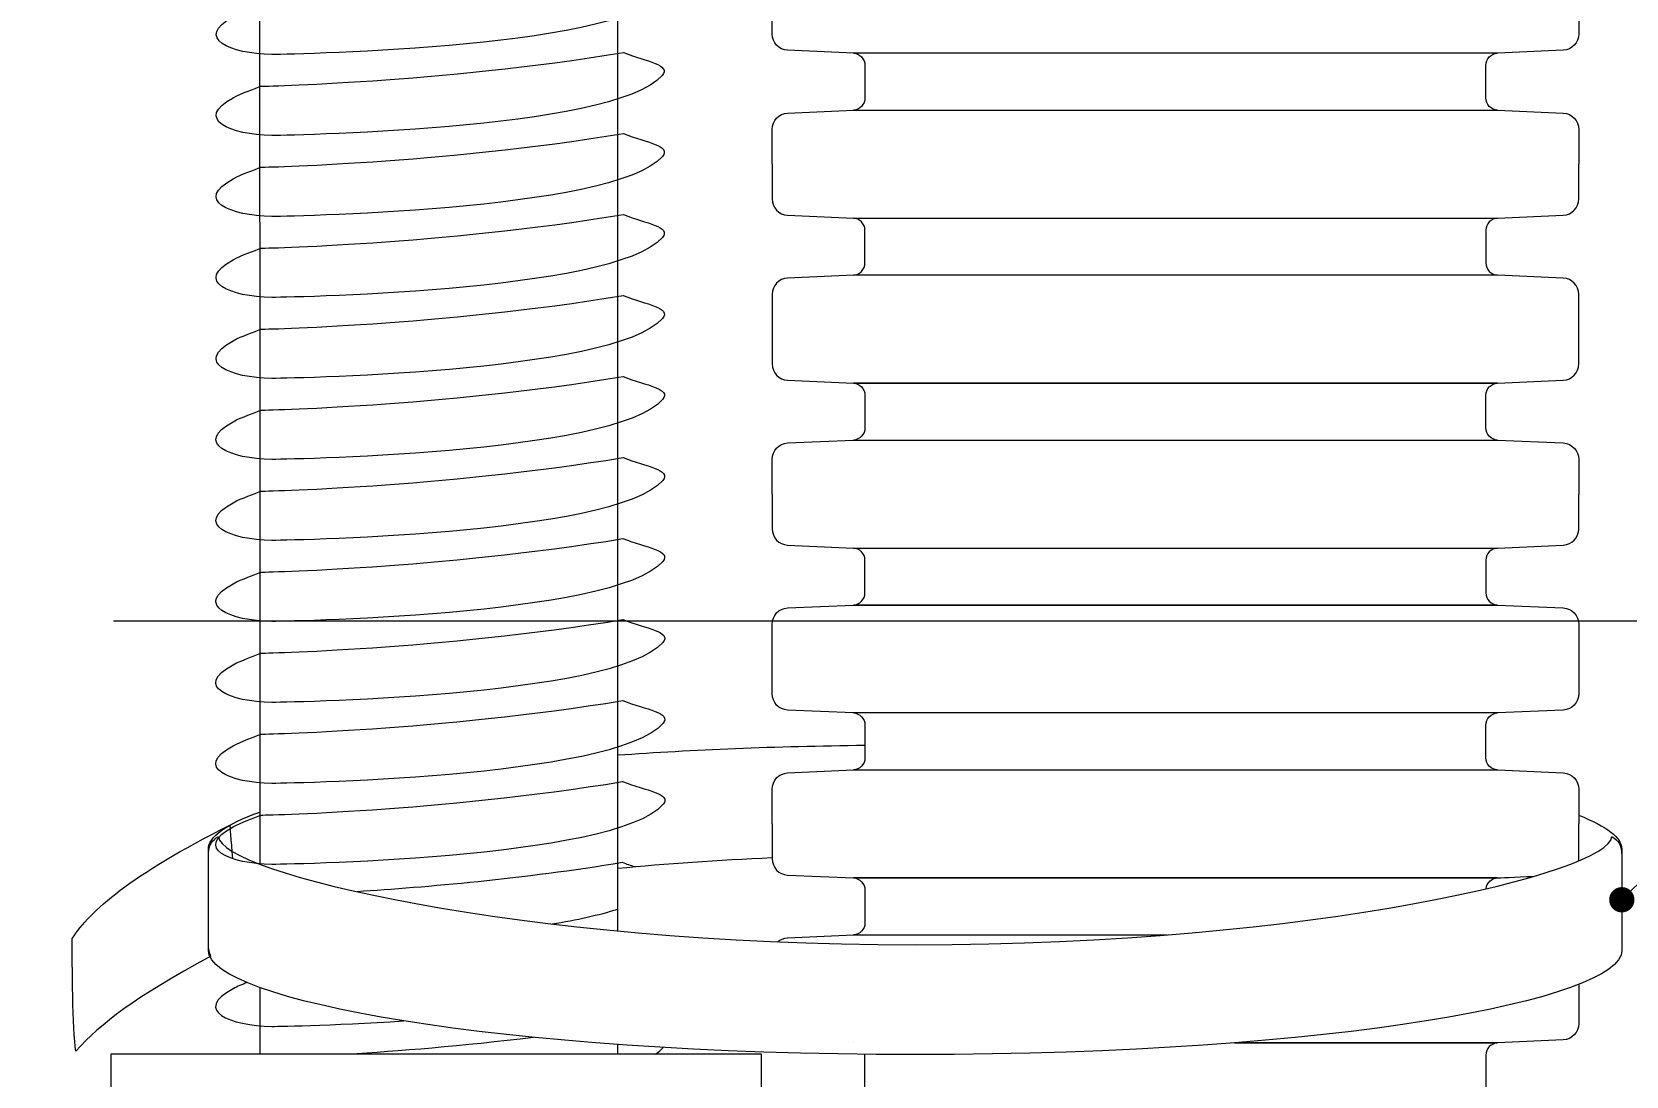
# Model space of a CAD drawing. Header units: millimetres. Extents: x -352922 to 707789, y -273589 to 355472.
# Drawn here: x 518866 to 522010, y -162361 to -160300 of the extents above; entities that cross this region are included whole.
import ezdxf
from ezdxf import colors
from ezdxf.entities.mleader import LeaderData, LeaderLine
from ezdxf.math import Vec2, Vec3

# ---------------------------------------------------------------- set-up
doc = ezdxf.new("R2010")
doc.units = ezdxf.units.MM
doc.header["$LTSCALE"] = 0.5
doc.layers.get('0').update_dxf_attribs({"lineweight": 18})
doc.layers.get('Defpoints').update_dxf_attribs({"color": 4, "lineweight": 140})
doc.styles.add('BDG_T_R', font='GOST Common.ttf')
doc.styles.add('ISOCPEUR', font='isocpeui.ttf', dxfattribs={"height": 250})
doc.dimstyles.new('BDG_D_1-1', dxfattribs={"dimtxt": 2.5, "dimasz": 2, "dimexe": 1, "dimexo": 0.5, "dimgap": 0.5, "dimtad": 1, "dimdec": 4, "dimdsep": 46, "dimtxsty": 'BDG_T_R', "dimblk": 'ARCHTICK', "dimcen": 0, "dimclrd": 256, "dimclre": 256, "dimclrt": 256, "dimadec": 4, "dimazin": 2, "dimtfac": 1, "dimtdec": 4, "dimtofl": 0, "dimtmove": 1, "dimatfit": 3, "dimfxl": 1, "dimtolj": 1, "dimtzin": 0, "dimlwd": -1, "dimlwe": -1, "dimarcsym": 0})

# ---------------------------------------------------------------- blocks, each defined once
blk = doc.blocks.new('_ArchTick')
at = {"color": 0, "linetype": 'ByBlock', "const_width": 0.15}
blk.add_lwpolyline([(-0.5, -0.5), (0.5, 0.5)], dxfattribs=at)
blk = doc.blocks.new('*D1003')
at = {"transparency": 16777216}
for p, q in [((528780.7, -154647.3), (530707.2, -154647.3)), ((530706.2, -154647.3), (530706.2, -168836.2)), ((519236.7, -168836.2), (530707.2, -168836.2))]:
    blk.add_line(p, q, dxfattribs=at)
at = {"layer": 'Defpoints', "color": 0, "transparency": 16777216}
for p in [(528780.2, -154647.3), (519236.2, -168836.2), (530706.2, -168836.2)]:
    blk.add_point(p, dxfattribs=at)
at = {"transparency": 16777216, "xscale": 200, "yscale": 200, "zscale": 200}
for p, rotation in [((530706.2, -154647.3), 90), ((530706.2, -168836.2), 270)]:
    blk.add_blockref('_ArchTick', p, dxfattribs=dict(at, rotation=rotation))
at = {"transparency": 16777216, "insert": (530531.1, -162041.8), "char_height": 250, "attachment_point": 5, "rotation": 90, "style": 'ISOCPEUR'}
blk.add_mtext('\\A1;Не более 1000 мм', dxfattribs=at)
blk = doc.blocks.new('*D1004')
at = {"transparency": 16777216}
for p, q in [((519164.5, -158496), (518268.8, -158496)), ((518269.8, -162640.6), (518269.8, -158496)), ((519164.5, -162640.6), (518268.8, -162640.6))]:
    blk.add_line(p, q, dxfattribs=at)
at = {"layer": 'Defpoints', "color": 0, "transparency": 16777216}
for p in [(518269.8, -158496), (519165, -158496), (519165, -162640.6)]:
    blk.add_point(p, dxfattribs=at)
at = {"transparency": 16777216, "xscale": 200, "yscale": 200, "zscale": 200}
for p, rotation in [((518269.8, -158496), 90), ((518269.8, -162640.6), 270)]:
    blk.add_blockref('_ArchTick', p, dxfattribs=dict(at, rotation=rotation))
at = {"transparency": 16777216, "insert": (518094.8, -160568.3), "char_height": 250, "attachment_point": 5, "rotation": 90, "style": 'ISOCPEUR'}
blk.add_mtext('\\A1;300 мм', dxfattribs=at)
blk = doc.blocks.new('_Dot')
at = {"color": 0, "linetype": 'ByBlock', "lineweight": -2}
blk.add_line((-0.5, 0), (-1, 0), dxfattribs=at)
at = {"color": 0, "linetype": 'ByBlock', "const_width": 0.5}
blk.add_lwpolyline([(-0.25, 0, 1), (0.25, 0, 1)], format="xyb", close=True, dxfattribs=at)

msp = doc.modelspace()

# ---------------------------------------------------------------- linework, layer by layer
at = {"transparency": 33554687}
msp.add_lwpolyline([(520305.0076, -162317.99237), (519021.37263, -162317.99237), (519021.37263, -162403.6979), (520305.0076, -162403.6979)], close=True, dxfattribs=at)
for points in [[(519314.41917, -158727.43065), (519314.73775, -159729.86692), (519315.08762, -160830.76527), (519315.44101, -161942.73692)], [(520021.19455, -162074.65428), (520021.3422, -160917.95972), (520021.48881, -159769.49685), (520021.62183, -158727.43065)], [(520021.23889, -161727.30386), (520168.33472, -161716.7561), (520331.87775, -161709.91623), (520508.74717, -161708.0445)], [(520325.80614, -161930.38565), (520218.50127, -161935.11329), (520116.56957, -161942.35666), (520021.21028, -161951.42756)], [(519891.65266, -162060.77624), (519940.10444, -162052.69042), (519984.55772, -162043.07705), (520021.20004, -162031.6511)], [(519315.51841, -162186.28908), (519315.53237, -162230.18466), (519315.54632, -162274.08754), (519315.56027, -162317.99237)], [(519855.05599, -162284.64581), (519714.6757, -162302.11499), (519585.51104, -162312.21219), (519488.98415, -162317.99237)], [(520021.16348, -162317.99237), (520021.1643, -162311.58628), (520021.16512, -162305.18024), (520021.16594, -162298.77425)], [(520095.88938, -162317.99237), (520101.86393, -162313.71161), (520106.90284, -162309.25709), (520110.91237, -162304.62181)], [(520485.92609, -162295.51691), (520485.92574, -162295.51691), (520485.92557, -162295.51691), (520485.92557, -162295.51691)]]:
    msp.add_open_spline(points, degree=3, dxfattribs=at)
for points, knots in [([(521886.16094, -160336.42891), (521886.16094, -160336.42891), (521756.47032, -160342.165), (521756.47032, -160342.165), (520485.92557, -160342.165), (520485.92557, -160342.165), (520356.23279, -160336.42891), (520356.23279, -160336.42891), (520339.21833, -160335.67099), (520325.80829, -160321.46859), (520325.80829, -160304.20866), (520325.80829, -160304.20866), (520325.80614, -160304.20866), (520325.80614, -160304.20866), (520325.80614, -160167.08525), (520325.80614, -160167.08525), (520325.80614, -160149.82101), (520339.21833, -160135.61861), (520356.23279, -160134.86499), (520356.23279, -160134.86499), (520485.92557, -160129.12891), (520485.92557, -160129.12891), (521756.47032, -160129.12891), (521756.47032, -160129.12891), (521886.16094, -160134.86499), (521886.16094, -160134.86499), (521903.17756, -160135.61861), (521916.58975, -160149.82101), (521916.58975, -160167.08525), (521916.58975, -160167.08525), (521916.58975, -160304.20866), (521916.58975, -160304.20866), (521916.58975, -160321.47289), (521903.17756, -160335.67099), (521886.16094, -160336.42461)], [0, 0, 0, 0, 0.0769230769, 0.0769230769, 0.1538461538, 0.1538461538, 0.2307692308, 0.2307692308, 0.2307692308, 0.3076923077, 0.3076923077, 0.3076923077, 0.3846153846, 0.3846153846, 0.4615384615, 0.4615384615, 0.4615384615, 0.5384615385, 0.5384615385, 0.5384615385, 0.6153846154, 0.6153846154, 0.6923076923, 0.6923076923, 0.7692307692, 0.7692307692, 0.7692307692, 0.8461538462, 0.8461538462, 0.8461538462, 0.9230769231, 0.9230769231, 0.9230769231, 1, 1, 1, 1]), ([(519317.081, -160247.56228), (519305.59291, -160252.40128), (519280.05926, -160260.82316), (519263.06725, -160270.1352), (519184.57627, -160312.88076), (519257.04093, -160343.49016), (519339.14544, -160344.81292), (519339.14544, -160344.81292), (520014.98043, -160336.68935), (520108.98886, -160226.12123), (520126.41397, -160205.6324), (520079.34948, -160198.82816), (520033.05322, -160181.05619), (519668.78283, -160240.86837), (519317.081, -160247.56228), (519317.081, -160247.56228)], [0, 0, 0, 0, 0.2, 0.2, 0.2, 0.4, 0.4, 0.4, 0.6, 0.6, 0.6, 0.8, 0.8, 0.8, 1, 1, 1, 1]), ([(519317.10664, -160407.40078), (519305.45302, -160412.34365), (519280.03631, -160420.70903), (519263.03942, -160430.01174), (519184.36021, -160472.80342), (519257.04093, -160503.33924), (519339.14544, -160504.66179), (519339.14544, -160504.66179), (520015.14529, -160496.53994), (520109.16078, -160385.97797), (520126.61768, -160365.45475), (520079.13913, -160358.70777), (520032.84287, -160340.93579), (519668.57257, -160400.74785), (519317.10664, -160407.40078), (519317.10664, -160407.40078)], [0, 0, 0, 0, 0.2, 0.2, 0.2, 0.4, 0.4, 0.4, 0.6, 0.6, 0.6, 0.8, 0.8, 0.8, 1, 1, 1, 1]), ([(521756.47032, -160454.68612), (521756.47032, -160454.68612), (520485.92557, -160454.68612), (520485.92557, -160454.68612), (520498.68749, -160454.12199), (520508.74717, -160443.46803), (520508.74717, -160430.52309), (520508.74717, -160430.52309), (520508.74717, -160366.33234), (520508.74717, -160366.33234), (520508.74717, -160353.38309), (520498.68749, -160342.72913), (520485.92557, -160342.16931), (520485.92557, -160342.16931), (521756.47032, -160342.16931), (521756.47032, -160342.16931), (521756.47032, -160342.165), (521756.47032, -160342.165), (521743.7084, -160342.73344), (521733.64872, -160353.38309), (521733.64872, -160366.33234), (521733.64872, -160366.33234), (521733.64872, -160430.52309), (521733.64872, -160430.52309), (521733.64872, -160443.46803), (521743.7084, -160454.12199), (521756.47032, -160454.68612)], [0, 0, 0, 0, 0.1111111111, 0.1111111111, 0.1111111111, 0.2222222222, 0.2222222222, 0.2222222222, 0.3333333333, 0.3333333333, 0.3333333333, 0.4444444444, 0.4444444444, 0.4444444444, 0.5555555556, 0.5555555556, 0.6666666667, 0.6666666667, 0.6666666667, 0.7777777778, 0.7777777778, 0.7777777778, 0.8888888889, 0.8888888889, 0.8888888889, 1, 1, 1, 1]), ([(520325.80614, -160561.20848), (520325.80614, -160561.20848), (520325.80614, -160492.64677), (520325.80614, -160492.64677), (520325.80614, -160475.38254), (520339.21833, -160461.18013), (520356.23279, -160460.42651), (520356.23279, -160460.42651), (520485.92557, -160454.68612), (520485.92557, -160454.68612), (521756.47032, -160454.68612), (521756.47032, -160454.68612), (521886.16094, -160460.42651), (521886.16094, -160460.42651), (521903.17756, -160461.18013), (521916.58975, -160475.38254), (521916.58975, -160492.64246), (521916.58975, -160492.64246), (521916.58975, -160492.64677), (521916.58975, -160492.64677), (521916.58975, -160561.20848), (521916.58975, -160561.20848)], [0, 0, 0, 0, 0.125, 0.125, 0.125, 0.25, 0.25, 0.25, 0.375, 0.375, 0.5, 0.5, 0.625, 0.625, 0.625, 0.75, 0.75, 0.75, 0.875, 0.875, 1, 1, 1, 1]), ([(519317.13228, -160567.23927), (519305.31312, -160572.28602), (519280.01336, -160580.5949), (519263.0116, -160589.88829), (519184.14414, -160632.72607), (519257.04093, -160663.18833), (519339.14544, -160664.51067), (519339.14544, -160664.51067), (520015.31016, -160656.39054), (520109.33271, -160545.83472), (520126.82139, -160525.27709), (520078.92878, -160518.58738), (520032.63252, -160500.81539), (519668.36231, -160560.62733), (519317.13228, -160567.23927), (519317.13228, -160567.23927)], [0, 0, 0, 0, 0.2, 0.2, 0.2, 0.4, 0.4, 0.4, 0.6, 0.6, 0.6, 0.8, 0.8, 0.8, 1, 1, 1, 1]), ([(520325.80614, -160561.20848), (520325.80614, -160561.20848), (520325.80614, -160629.77018), (520325.80614, -160629.77018), (520325.80614, -160647.03442), (520339.21833, -160661.23252), (520356.23279, -160661.98613), (520356.23279, -160661.98613), (520485.92557, -160667.72652), (520485.92557, -160667.72652), (521756.47032, -160667.72652), (521756.47032, -160667.72652), (521886.16094, -160661.98613), (521886.16094, -160661.98613), (521903.17756, -160661.23252), (521916.58975, -160647.03011), (521916.58975, -160629.77018), (521916.58975, -160629.77018), (521916.58975, -160561.20848), (521916.58975, -160561.20848)], [0, 0, 0, 0, 0.1428571429, 0.1428571429, 0.1428571429, 0.2857142857, 0.2857142857, 0.2857142857, 0.4285714286, 0.4285714286, 0.5714285714, 0.5714285714, 0.7142857143, 0.7142857143, 0.7142857143, 0.8571428571, 0.8571428571, 0.8571428571, 1, 1, 1, 1]), ([(519317.15792, -160727.07776), (519305.17322, -160732.22839), (519279.99041, -160740.48077), (519262.98377, -160749.76483), (519183.92808, -160792.64873), (519257.04093, -160823.03742), (519339.14544, -160824.35954), (519339.14544, -160824.35954), (520015.47502, -160816.24113), (520109.50463, -160705.69146), (520127.0251, -160685.09944), (520078.71843, -160678.46698), (520032.42218, -160660.69499), (519668.15205, -160720.50681), (519317.15792, -160727.07776), (519317.15792, -160727.07776)], [0, 0, 0, 0, 0.2, 0.2, 0.2, 0.4, 0.4, 0.4, 0.6, 0.6, 0.6, 0.8, 0.8, 0.8, 1, 1, 1, 1]), ([(521756.47032, -160667.72652), (521756.47032, -160667.72652), (520485.92557, -160667.72652), (520485.92557, -160667.72652), (520498.68749, -160668.29066), (520508.74717, -160678.94461), (520508.74717, -160691.89387), (520508.74717, -160691.89387), (520508.74717, -160756.08461), (520508.74717, -160756.08461), (520508.74717, -160769.02956), (520498.68749, -160779.68351), (520485.92557, -160780.24765), (520485.92557, -160780.24765), (521756.47032, -160780.24765), (521756.47032, -160780.24765), (521743.7084, -160779.68351), (521733.64872, -160769.02956), (521733.64872, -160756.08461), (521733.64872, -160756.08461), (521733.64872, -160691.89387), (521733.64872, -160691.89387), (521733.64872, -160678.94461), (521743.7084, -160668.29066), (521756.47032, -160667.72652)], [0, 0, 0, 0, 0.125, 0.125, 0.125, 0.25, 0.25, 0.25, 0.375, 0.375, 0.375, 0.5, 0.5, 0.5, 0.625, 0.625, 0.625, 0.75, 0.75, 0.75, 0.875, 0.875, 0.875, 1, 1, 1, 1]), ([(521886.16094, -160987.54335), (521886.16094, -160987.54335), (521756.47032, -160993.28374), (521756.47032, -160993.28374), (520485.92557, -160993.28374), (520485.92557, -160993.28374), (520356.23279, -160987.54335), (520356.23279, -160987.54335), (520339.21833, -160986.78973), (520325.80829, -160972.58733), (520325.80829, -160955.3274), (520325.80829, -160955.3274), (520325.80614, -160955.3274), (520325.80614, -160955.3274), (520325.80614, -160818.19968), (520325.80614, -160818.19968), (520325.80614, -160800.93545), (520339.21833, -160786.73735), (520356.23279, -160785.98373), (520356.23279, -160785.98373), (520485.92557, -160780.24334), (520485.92557, -160780.24334), (521756.47032, -160780.24334), (521756.47032, -160780.24334), (521886.16094, -160785.98373), (521886.16094, -160785.98373), (521903.17756, -160786.73735), (521916.58975, -160800.93975), (521916.58975, -160818.19968), (521916.58975, -160818.19968), (521916.58975, -160955.3274), (521916.58975, -160955.3274), (521916.58975, -160972.58733), (521903.17756, -160986.78973), (521886.16094, -160987.54335)], [0, 0, 0, 0, 0.0769230769, 0.0769230769, 0.1538461538, 0.1538461538, 0.2307692308, 0.2307692308, 0.2307692308, 0.3076923077, 0.3076923077, 0.3076923077, 0.3846153846, 0.3846153846, 0.4615384615, 0.4615384615, 0.4615384615, 0.5384615385, 0.5384615385, 0.5384615385, 0.6153846154, 0.6153846154, 0.6923076923, 0.6923076923, 0.7692307692, 0.7692307692, 0.7692307692, 0.8461538462, 0.8461538462, 0.8461538462, 0.9230769231, 0.9230769231, 0.9230769231, 1, 1, 1, 1]), ([(519317.18356, -160886.91625), (519305.03332, -160892.17076), (519279.96745, -160900.36663), (519262.95595, -160909.64137), (519183.71201, -160952.57138), (519257.04093, -160982.88651), (519339.14544, -160984.20841), (519339.14544, -160984.20841), (520015.63989, -160976.09173), (520109.67656, -160865.5482), (520127.22881, -160844.92179), (520078.50809, -160838.34659), (520032.21183, -160820.57459), (519667.94179, -160880.38629), (519317.18356, -160886.91625), (519317.18356, -160886.91625)], [0, 0, 0, 0, 0.2, 0.2, 0.2, 0.4, 0.4, 0.4, 0.6, 0.6, 0.6, 0.8, 0.8, 0.8, 1, 1, 1, 1]), ([(519317.20919, -161046.75474), (519304.89342, -161052.11313), (519279.9445, -161060.2525), (519262.92812, -161069.51792), (519183.49595, -161112.49403), (519257.04093, -161142.7356), (519339.14544, -161144.05729), (519339.14544, -161144.05729), (520015.80475, -161135.94232), (520109.84848, -161025.40494), (520127.43252, -161004.74414), (520078.29774, -160998.2262), (520032.00148, -160980.45418), (519667.73152, -161040.26577), (519317.20919, -161046.75474), (519317.20919, -161046.75474)], [0, 0, 0, 0, 0.2, 0.2, 0.2, 0.4, 0.4, 0.4, 0.6, 0.6, 0.6, 0.8, 0.8, 0.8, 1, 1, 1, 1]), ([(521756.47032, -161105.80486), (521756.47032, -161105.80486), (520485.92557, -161105.80486), (520485.92557, -161105.80486), (520498.68749, -161105.24073), (520508.74717, -161094.58677), (520508.74717, -161081.63752), (520508.74717, -161081.63752), (520508.74717, -161017.44678), (520508.74717, -161017.44678), (520508.74717, -161004.50183), (520498.68749, -160993.84787), (520485.92557, -160993.28374), (520485.92557, -160993.28374), (521756.47032, -160993.28374), (521756.47032, -160993.28374), (521743.7084, -160993.84787), (521733.64872, -161004.50183), (521733.64872, -161017.44678), (521733.64872, -161017.44678), (521733.64872, -161081.63752), (521733.64872, -161081.63752), (521733.64872, -161094.58677), (521743.7084, -161105.24073), (521756.47032, -161105.80486)], [0, 0, 0, 0, 0.125, 0.125, 0.125, 0.25, 0.25, 0.25, 0.375, 0.375, 0.375, 0.5, 0.5, 0.5, 0.625, 0.625, 0.625, 0.75, 0.75, 0.75, 0.875, 0.875, 0.875, 1, 1, 1, 1]), ([(520325.80614, -161212.32291), (520325.80614, -161212.32291), (520325.80614, -161143.7612), (520325.80614, -161143.7612), (520325.80614, -161126.49697), (520339.21833, -161112.29887), (520356.23279, -161111.54525), (520356.23279, -161111.54525), (520485.92557, -161105.80486), (520485.92557, -161105.80486), (521756.47032, -161105.80486), (521756.47032, -161105.80486), (521886.16094, -161111.54525), (521886.16094, -161111.54525), (521903.17756, -161112.29887), (521916.58975, -161126.50128), (521916.58975, -161143.7612), (521916.58975, -161143.7612), (521916.58975, -161212.32291), (521916.58975, -161212.32291)], [0, 0, 0, 0, 0.1428571429, 0.1428571429, 0.1428571429, 0.2857142857, 0.2857142857, 0.2857142857, 0.4285714286, 0.4285714286, 0.5714285714, 0.5714285714, 0.7142857143, 0.7142857143, 0.7142857143, 0.8571428571, 0.8571428571, 0.8571428571, 1, 1, 1, 1]), ([(519317.23483, -161206.59323), (519304.75352, -161212.05549), (519279.92155, -161220.13837), (519262.9003, -161229.39446), (519183.27988, -161272.41669), (519257.04093, -161302.58469), (519339.14544, -161303.90616), (519339.14544, -161303.90616), (520015.96962, -161295.79292), (520110.02041, -161185.26168), (520127.63623, -161164.56649), (520078.08739, -161158.10581), (520031.79113, -161140.33378), (519667.52126, -161200.14525), (519317.23483, -161206.59323), (519317.23483, -161206.59323)], [0, 0, 0, 0, 0.2, 0.2, 0.2, 0.4, 0.4, 0.4, 0.6, 0.6, 0.6, 0.8, 0.8, 0.8, 1, 1, 1, 1]), ([(520325.80614, -161212.32291), (520325.80614, -161212.32291), (520325.80614, -161280.88462), (520325.80614, -161280.88462), (520325.80614, -161298.14885), (520339.21833, -161312.35126), (520356.23279, -161313.10487), (520356.23279, -161313.10487), (520485.92557, -161318.84526), (520485.92557, -161318.84526), (521756.47032, -161318.84526), (521756.47032, -161318.84526), (521886.16094, -161313.10487), (521886.16094, -161313.10487), (521903.17756, -161312.35126), (521916.58975, -161298.14885), (521916.58975, -161280.88892), (521916.58975, -161280.88892), (521916.58975, -161280.88462), (521916.58975, -161280.88462), (521916.58975, -161212.32291), (521916.58975, -161212.32291)], [0, 0, 0, 0, 0.125, 0.125, 0.125, 0.25, 0.25, 0.25, 0.375, 0.375, 0.5, 0.5, 0.625, 0.625, 0.625, 0.75, 0.75, 0.75, 0.875, 0.875, 1, 1, 1, 1]), ([(519317.26047, -161366.43172), (519304.61362, -161371.99786), (519279.8986, -161380.02423), (519262.87247, -161389.271), (519183.06382, -161432.33934), (519257.04093, -161462.43378), (519339.14544, -161463.75503), (519339.14544, -161463.75503), (520016.13448, -161455.64351), (520110.19233, -161345.11843), (520127.83994, -161324.38884), (520077.87704, -161317.98542), (520031.58078, -161300.21338), (519667.311, -161360.02473), (519317.26047, -161366.43172), (519317.26047, -161366.43172)], [0, 0, 0, 0, 0.2, 0.2, 0.2, 0.4, 0.4, 0.4, 0.6, 0.6, 0.6, 0.8, 0.8, 0.8, 1, 1, 1, 1]), ([(521756.47032, -161318.84526), (521756.47032, -161318.84526), (520485.92557, -161318.84526), (520485.92557, -161318.84526), (520498.68749, -161319.4094), (520508.74717, -161330.06335), (520508.74717, -161343.0083), (520508.74717, -161343.0083), (520508.74717, -161407.19904), (520508.74717, -161407.19904), (520508.74717, -161420.1483), (520498.68749, -161430.80225), (520485.92557, -161431.36208), (520485.92557, -161431.36208), (521756.47032, -161431.36208), (521756.47032, -161431.36208), (521756.47032, -161431.36639), (521756.47032, -161431.36639), (521743.7084, -161430.79795), (521733.64872, -161420.1483), (521733.64872, -161407.19904), (521733.64872, -161407.19904), (521733.64872, -161343.0083), (521733.64872, -161343.0083), (521733.64872, -161330.06335), (521743.7084, -161319.4094), (521756.47032, -161318.84526)], [0, 0, 0, 0, 0.1111111111, 0.1111111111, 0.1111111111, 0.2222222222, 0.2222222222, 0.2222222222, 0.3333333333, 0.3333333333, 0.3333333333, 0.4444444444, 0.4444444444, 0.4444444444, 0.5555555556, 0.5555555556, 0.6666666667, 0.6666666667, 0.6666666667, 0.7777777778, 0.7777777778, 0.7777777778, 0.8888888889, 0.8888888889, 0.8888888889, 1, 1, 1, 1]), ([(521886.16094, -161638.66209), (521886.16094, -161638.66209), (521756.47032, -161644.39817), (521756.47032, -161644.39817), (520485.92557, -161644.39817), (520485.92557, -161644.39817), (520356.23279, -161638.66209), (520356.23279, -161638.66209), (520339.21833, -161637.90417), (520325.80829, -161623.70176), (520325.80829, -161606.44183), (520325.80829, -161606.44183), (520325.80614, -161606.44183), (520325.80614, -161606.44183), (520325.80614, -161469.31842), (520325.80614, -161469.31842), (520325.80614, -161452.05419), (520339.21833, -161437.85178), (520356.23279, -161437.09817), (520356.23279, -161437.09817), (520485.92557, -161431.36208), (520485.92557, -161431.36208), (521756.47032, -161431.36208), (521756.47032, -161431.36208), (521886.16094, -161437.09817), (521886.16094, -161437.09817), (521903.17756, -161437.85178), (521916.58975, -161452.05419), (521916.58975, -161469.31411), (521916.58975, -161469.31411), (521916.58975, -161469.31842), (521916.58975, -161469.31842), (521916.58975, -161606.44183), (521916.58975, -161606.44183), (521916.58975, -161623.70607), (521903.17756, -161637.90417), (521886.16094, -161638.65778)], [0, 0, 0, 0, 0.0714285714, 0.0714285714, 0.1428571429, 0.1428571429, 0.2142857143, 0.2142857143, 0.2142857143, 0.2857142857, 0.2857142857, 0.2857142857, 0.3571428571, 0.3571428571, 0.4285714286, 0.4285714286, 0.4285714286, 0.5, 0.5, 0.5, 0.5714285714, 0.5714285714, 0.6428571429, 0.6428571429, 0.7142857143, 0.7142857143, 0.7142857143, 0.7857142857, 0.7857142857, 0.7857142857, 0.8571428571, 0.8571428571, 0.9285714286, 0.9285714286, 0.9285714286, 1, 1, 1, 1]), ([(519317.28611, -161526.27021), (519304.47372, -161531.94023), (519279.87565, -161539.9101), (519262.84465, -161549.14755), (519182.84776, -161592.262), (519257.04093, -161622.28287), (519339.14544, -161623.60391), (519339.14544, -161623.60391), (520016.29935, -161615.49411), (520110.36426, -161504.97517), (520128.04365, -161484.21118), (520077.6667, -161477.86502), (520031.37044, -161460.09298), (519667.10074, -161519.9042), (519317.28611, -161526.27021), (519317.28611, -161526.27021)], [0, 0, 0, 0, 0.2, 0.2, 0.2, 0.4, 0.4, 0.4, 0.6, 0.6, 0.6, 0.8, 0.8, 0.8, 1, 1, 1, 1]), ([(519317.31175, -161686.10871), (519304.33382, -161691.8826), (519279.85269, -161699.79597), (519262.81682, -161709.02409), (519182.63169, -161752.18465), (519257.04093, -161782.13195), (519339.14544, -161783.45278), (519339.14544, -161783.45278), (520016.46422, -161775.3447), (520110.53618, -161664.83191), (520128.24736, -161644.03353), (520077.45635, -161637.74463), (520031.16009, -161619.97258), (519666.89048, -161679.78368), (519317.31175, -161686.10871), (519317.31175, -161686.10871)], [0, 0, 0, 0, 0.2, 0.2, 0.2, 0.4, 0.4, 0.4, 0.6, 0.6, 0.6, 0.8, 0.8, 0.8, 1, 1, 1, 1]), ([(521756.47032, -161756.9193), (521756.47032, -161756.9193), (520485.92557, -161756.9193), (520485.92557, -161756.9193), (520498.68749, -161756.35516), (520508.74717, -161745.70121), (520508.74717, -161732.75626), (520508.74717, -161732.75626), (520508.74717, -161668.56552), (520508.74717, -161668.56552), (520508.74717, -161655.61627), (520498.68749, -161644.96231), (520485.92557, -161644.40248), (520485.92557, -161644.40248), (521756.47032, -161644.40248), (521756.47032, -161644.40248), (521756.47032, -161644.39817), (521756.47032, -161644.39817), (521743.7084, -161644.96661), (521733.64872, -161655.61627), (521733.64872, -161668.56552), (521733.64872, -161668.56552), (521733.64872, -161732.75626), (521733.64872, -161732.75626), (521733.64872, -161732.75195), (521733.64872, -161732.75195), (521733.64872, -161745.70121), (521743.7084, -161756.35516), (521756.47032, -161756.9193)], [0, 0, 0, 0, 0.1, 0.1, 0.1, 0.2, 0.2, 0.2, 0.3, 0.3, 0.3, 0.4, 0.4, 0.4, 0.5, 0.5, 0.6, 0.6, 0.6, 0.7, 0.7, 0.7, 0.8, 0.8, 0.9, 0.9, 0.9, 1, 1, 1, 1]), ([(520325.80614, -161863.44165), (520325.80614, -161863.44165), (520325.80614, -161794.87994), (520325.80614, -161794.87994), (520325.80614, -161777.61571), (520339.21833, -161763.4133), (520356.23279, -161762.65969), (520356.23279, -161762.65969), (520485.92557, -161756.9193), (520485.92557, -161756.9193), (521756.47032, -161756.9193), (521756.47032, -161756.9193), (521886.16094, -161762.65969), (521886.16094, -161762.65969), (521903.17756, -161763.4133), (521916.58975, -161777.61571), (521916.58975, -161794.87564), (521916.58975, -161794.87564), (521916.58975, -161794.87994), (521916.58975, -161794.87994), (521916.58975, -161863.44165), (521916.58975, -161863.44165)], [0, 0, 0, 0, 0.125, 0.125, 0.125, 0.25, 0.25, 0.25, 0.375, 0.375, 0.5, 0.5, 0.625, 0.625, 0.625, 0.75, 0.75, 0.75, 0.875, 0.875, 1, 1, 1, 1]), ([(519317.33738, -161845.9472), (519304.19393, -161851.82497), (519279.82974, -161859.68183), (519262.789, -161868.90063), (519182.41563, -161912.1073), (519257.04093, -161941.98104), (519339.14544, -161943.30165), (519339.14544, -161943.30165), (520016.62908, -161935.1953), (520110.70811, -161824.68865), (520128.45107, -161803.85588), (520077.246, -161797.62424), (520030.94974, -161779.85218), (519666.68022, -161839.66316), (519317.33738, -161845.9472), (519317.33738, -161845.9472)], [0, 0, 0, 0, 0.2, 0.2, 0.2, 0.4, 0.4, 0.4, 0.6, 0.6, 0.6, 0.8, 0.8, 0.8, 1, 1, 1, 1]), ([(519219.01622, -162124.03703), (519065.75559, -162207.17464), (519003.66397, -162256.01792), (518952.40816, -162311.7968), (518945.69636, -162269.75266), (518945.40051, -162138.09671), (518945.40051, -162089.26891), (518981.30571, -162034.76069), (519057.89341, -161965.20581), (519256.35431, -161865.9393), (519256.35431, -161865.9393), (519258.4668, -161894.67664), (519261.19595, -161931.80262)], [0.02485181557, 0.02485181557, 0.02485181557, 0.02485181557, 0.25, 0.25, 0.25, 0.5, 0.5, 0.5, 0.75, 0.75, 0.75, 0.83851165998, 0.83851165998, 0.83851165998, 0.83851165998]), ([(519219.01622, -162124.03703), (519215.77395, -162118.27478), (519213.89071, -162110.50541), (519213.89071, -162099.14566), (519213.89071, -162043.21449), (519213.89071, -161961.80918), (519213.89071, -161912.98138), (519213.89071, -161888.69971), (519249.29072, -161863.68695), (519315.40831, -161839.83397)], [0.3149692558, 0.3149692558, 0.3149692558, 0.3149692558, 0.375, 0.375, 0.375, 0.5, 0.5, 0.5, 0.5313210014, 0.5313210014, 0.5313210014, 0.5313210014]), ([(520325.80614, -161863.44165), (520325.80614, -161863.44165), (520325.80614, -161932.00336), (520325.80614, -161932.00336), (520325.80614, -161949.26759), (520339.21833, -161963.46569), (520356.23279, -161964.21931), (520356.23279, -161964.21931), (520485.92557, -161969.9597), (520485.92557, -161969.9597), (521756.47032, -161969.9597), (521756.47032, -161969.9597), (521793.14032, -161968.3366), (521827.48234, -161966.81655)], [0, 0, 0, 0, 0.14285714286, 0.14285714286, 0.14285714286, 0.28571428571, 0.28571428571, 0.28571428571, 0.42857142857, 0.42857142857, 0.57142857143, 0.57142857143, 0.64739174375, 0.64739174375, 0.64739174375, 0.64739174375]), ([(521916.31699, -161936.241), (521916.49695, -161934.8536), (521916.58975, -161933.43905), (521916.58975, -161932.00336), (521916.58975, -161932.00336), (521916.58975, -161863.44165), (521916.58975, -161863.44165)], [0.84525986099, 0.84525986099, 0.84525986099, 0.84525986099, 0.85714285714, 0.85714285714, 0.85714285714, 1, 1, 1, 1]), ([(521916.58975, -161846.05939), (521972.08411, -161868.01613), (522001.61514, -161890.8037), (522001.61514, -161912.98138), (522001.61514, -161961.80918), (522001.61514, -162043.21449), (522001.61514, -162099.14566), (522001.61514, -162099.14566), (522001.61514, -162099.14566), (522001.61514, -162099.14567)], [0.72139293981, 0.72139293981, 0.72139293981, 0.72139293981, 0.75, 0.75, 0.75, 0.875, 0.875, 0.875, 0.87500002082, 0.87500002082, 0.87500002082, 0.87500002082]), ([(521981.85159, -161888.3832), (521979.53446, -161958.09916), (521394.96497, -162101.87824), (519820.54268, -162101.87824), (519235.9714, -161958.09916), (519233.65427, -161888.3832), (519222.0561, -161895.19693), (519213.89071, -161903.28364), (519213.89071, -161926.93768), (519213.89071, -161982.86885), (519213.89071, -162064.27415), (519213.89071, -162113.10196), (519213.89071, -162210.00844), (519777.72582, -162318.55957), (520607.75382, -162318.55957), (521437.78003, -162318.55957), (522001.61514, -162210.00844), (522001.61514, -162113.10196), (522001.61514, -162064.27415), (522001.61514, -161982.86885), (522001.61514, -161926.93768), (522001.61514, -161903.28364), (521993.44976, -161895.19693), (521981.85159, -161888.3832)], [0, 0, 0, 0, 0.125, 0.125, 0.25, 0.25, 0.25, 0.375, 0.375, 0.375, 0.5, 0.5, 0.5, 0.625, 0.625, 0.625, 0.75, 0.75, 0.75, 0.875, 0.875, 0.875, 1, 1, 1, 1]), ([(521981.85159, -161888.3832), (521979.53446, -161958.09916), (521394.96497, -162101.87824), (519820.54268, -162101.87824), (519235.9714, -161958.09916), (519233.65427, -161888.3832), (519222.0561, -161895.19693), (519213.89071, -161903.28364), (519213.89071, -161926.93768), (519213.89071, -161982.86885), (519213.89071, -162064.27415), (519213.89071, -162113.10196), (519213.89071, -162210.00844), (519777.72582, -162318.55957), (520607.75382, -162318.55957), (521437.78003, -162318.55957), (522001.61514, -162210.00844), (522001.61514, -162113.10196), (522001.61514, -162064.27415), (522001.61514, -161982.86885), (522001.61514, -161926.93768), (522001.61514, -161903.28364), (521993.44976, -161895.19693), (521981.85159, -161888.3832)], [0, 0, 0, 0, 0.125, 0.125, 0.25, 0.25, 0.25, 0.375, 0.375, 0.375, 0.5, 0.5, 0.5, 0.625, 0.625, 0.625, 0.75, 0.75, 0.75, 0.875, 0.875, 0.875, 1, 1, 1, 1]), ([(520055.543, -161948.26695), (520047.38734, -161945.69045), (520038.97906, -161942.8948), (520030.73939, -161939.73178), (519834.34364, -161971.97879), (519642.35536, -161988.65458), (519507.11076, -161997.17594)], [0.76440459929, 0.76440459929, 0.76440459929, 0.76440459929, 0.8, 0.8, 0.8, 0.9078299384, 0.9078299384, 0.9078299384, 0.9078299384]), ([(521733.80607, -161991.33625), (521735.12891, -161979.6789), (521744.6382, -161970.48273), (521756.47032, -161969.9597), (521756.47032, -161969.9597), (520485.92557, -161969.9597), (520485.92557, -161969.9597), (520498.68749, -161970.52383), (520508.74717, -161981.17779), (520508.74717, -161994.12274), (520508.74717, -161994.12274), (520508.74717, -162058.31778), (520508.74717, -162058.31778), (520508.74717, -162071.26273), (520498.68749, -162081.91669), (520485.92557, -162082.48082), (520485.92557, -162082.48082), (520792.56198, -162082.48082), (521104.55459, -162082.48082)], [0.89698417447, 0.89698417447, 0.89698417447, 0.89698417447, 1, 1, 1, 1.11111111111, 1.11111111111, 1.11111111111, 1.22222222222, 1.22222222222, 1.22222222222, 1.33333333333, 1.33333333333, 1.33333333333, 1.44444444444, 1.44444444444, 1.44444444444, 1.49902957668, 1.49902957668, 1.49902957668, 1.49902957668]), ([(520336.66699, -162096.1668), (520341.92769, -162091.49582), (520348.73001, -162088.54922), (520356.23279, -162088.21691), (520356.23279, -162088.21691), (520485.92557, -162082.47652), (520485.92557, -162082.47652), (520792.59751, -162082.47652), (521104.60883, -162082.47652)], [1.50454116129, 1.50454116129, 1.50454116129, 1.50454116129, 1.53846153846, 1.53846153846, 1.53846153846, 1.61538461538, 1.61538461538, 1.65317651213, 1.65317651213, 1.65317651213, 1.65317651213]), ([(519290.15352, -162176.45982), (519280.68839, -162180.17566), (519270.89898, -162184.24768), (519262.73335, -162188.65372), (519181.9835, -162231.95261), (519257.04093, -162261.67922), (519339.14544, -162262.9994), (519339.14544, -162262.9994), (519455.7931, -162261.60494), (519599.02515, -162252.08458)], [1.10421820291, 1.10421820291, 1.10421820291, 1.10421820291, 1.2, 1.2, 1.2, 1.4, 1.4, 1.4, 1.48296844309, 1.48296844309, 1.48296844309, 1.48296844309]), ([(521916.58975, -162180.02395), (521916.58975, -162217.01756), (521916.58975, -162257.55627), (521916.58975, -162257.55627), (521916.58975, -162274.8205), (521903.17756, -162289.02291), (521886.16094, -162289.77652), (521886.16094, -162289.77652), (521756.47032, -162295.51691), (521756.47032, -162295.51691), (521512.12883, -162295.51691), (521237.75012, -162295.51691)], [0.88125193812, 0.88125193812, 0.88125193812, 0.88125193812, 0.92307692308, 0.92307692308, 0.92307692308, 1, 1, 1, 1.07692307692, 1.07692307692, 1.11065648958, 1.11065648958, 1.11065648958, 1.11065648958]), ([(521237.75012, -162295.51691), (521512.12883, -162295.51691), (521756.47032, -162295.51691), (521756.47032, -162295.51691), (521743.7084, -162296.08105), (521733.64872, -162306.73501), (521733.64872, -162319.67995), (521733.64872, -162319.67995), (521733.64872, -162383.87069), (521733.64872, -162383.87069), (521733.64872, -162396.81995), (521743.7084, -162407.4739), (521756.47032, -162408.03804), (521756.47032, -162408.03804), (520485.92557, -162408.03804), (520485.92557, -162408.03804), (520498.68749, -162407.4739), (520508.74717, -162396.81995), (520508.74717, -162383.87069), (520508.74717, -162383.87069), (520508.74717, -162319.67995), (520508.74717, -162319.67995), (520508.74717, -162319.12836), (520508.72891, -162318.58093), (520508.69295, -162318.03826)], [0.57018320443, 0.57018320443, 0.57018320443, 0.57018320443, 0.625, 0.625, 0.625, 0.75, 0.75, 0.75, 0.875, 0.875, 0.875, 1, 1, 1, 1.125, 1.125, 1.125, 1.25, 1.25, 1.25, 1.375, 1.375, 1.375, 1.38032631949, 1.38032631949, 1.38032631949, 1.38032631949])]:
    msp.add_open_spline(points, degree=3, knots=knots, dxfattribs=at)

# ---------------------------------------------------------------- dimensions: what is measured, and where the dimension line sits
for base, p1, p2, text, picture, middle in [((530706.15499, -168836.23138), (528780.15444, -154647.31772), (519236.16323, -168836.23138), 'Не более 1000 мм', '*D1003', (530706.15499, -162041.77455)), ((518269.7764, -158496.0082), (519164.95708, -162640.60098), (519164.96604, -158496.0082), '300 мм', '*D1004', (518269.7764, -160568.30459))]:
    dim = msp.add_linear_dim(base=base, p1=p1, p2=p2, angle=90, text=text, dimstyle='BDG_D_1-1', override={"dimtxt": 250, "dimasz": 200, "dimgap": 50, "dimtxsty": 'ISOCPEUR'}, dxfattribs=at)
    dim.commit()
    dim.dimension.update_dxf_attribs({"geometry": picture, "text_midpoint": middle, "dimtype": 160})

# ---------------------------------------------------------------- leaders
ml = msp.add_multileader_mtext('Standard', dxfattribs=at)
ml.set_content('Стяжка из нерж. стали', color=256, style='ISOCPEUR')
ml.set_leader_properties(color=256, linetype='ByLayer', lineweight=-1)
ml.set_arrow_properties(name='DOT')
ml.build(insert=Vec2(0, 0))
ml.multileader.update_dxf_attribs({"text_left_attachment_type": 6, "text_right_attachment_type": 6, "dogleg_length": 2, "arrow_head_size": 50})
ctx = ml.context
ctx.base_point, ctx.char_height, ctx.arrow_head_size, ctx.landing_gap_size, ctx.plane_origin = Vec3(522765.30797, -161462.939), 250, 50, 0, Vec3(521241.62465, -159637.13096)
ctx.left_attachment, ctx.right_attachment = 6, 6
notes = []
notes.append((ctx, [(0, (1, 1, 0), (522565.30797, -161462.939), (1, 0), 200, [(0, [(522001.61514, -162013.04167)], 0, [])])]))
ctx.mtext.insert, ctx.mtext.width, ctx.mtext.flow_direction = Vec3(522765.30797, -161162.939), 3701.5687595, 5
for ctx, leaders in notes:
    for number, flags, end, landing, length, lines in leaders:
        leader = LeaderData()
        leader.index, (leader.has_last_leader_line, leader.has_dogleg_vector, leader.attachment_direction) = number, flags
        leader.last_leader_point, leader.dogleg_vector, leader.dogleg_length = Vec3(end), Vec3(landing), length
        for number, points, colour, breaks in lines:
            line = LeaderLine()
            line.index, line.vertices, line.color, line.breaks = number, Vec3.list(points), colors.encode_raw_color(colour), breaks
            leader.lines.append(line)
        ctx.leaders.append(leader)

doc.saveas('drawing.dxf')
